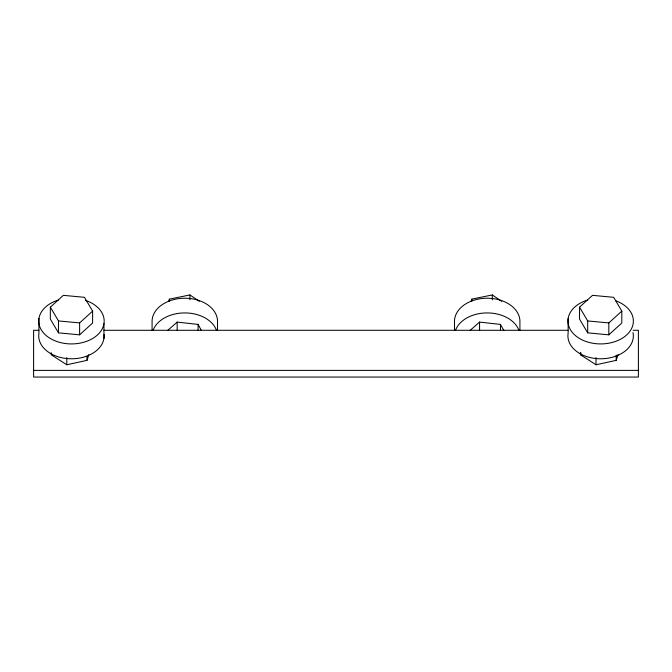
<?xml version="1.0" encoding="UTF-8"?>
<svg xmlns="http://www.w3.org/2000/svg" width="672" height="672" viewBox="0 0 672 672"><rect width="100%" height="100%" fill="white"/><g stroke="black" fill="none" stroke-linecap="round" stroke-linejoin="round"><path stroke-width="1.01" d="M38.951 318.444L38.917 333.304A32.718 22.882 0.1 0 0 70.61 358.772A32.718 22.882 0.1 0 0 104.084 334.513M50.35 307.154L50.324 319.066L58.472 332.85L79.607 334.832L92.593 323.022L92.618 311.111L84.47 297.318L63.336 295.344L50.35 307.154L58.489 320.939L58.472 332.85M51.215 352.691L51.206 354.749L66.805 364.778L86.999 360.36L88.838 354.581M66.805 364.778L66.814 357.563M79.607 334.832L79.632 322.913L92.618 311.111M86.999 360.36L87.007 356.236M103.942 338.503L103.967 323.644M568.151 318.444L568.117 333.304A32.718 22.882 0.1 0 0 601.238 358.781A32.718 22.882 0.1 0 0 632.982 332.531M579.55 307.154L579.524 319.066L587.672 332.85L608.807 334.832L621.793 323.022L621.818 311.111L613.67 297.318L592.536 295.344L579.55 307.154L587.689 320.939L587.672 332.85M618.038 354.581L616.199 360.36L596.005 364.778L580.406 354.749L580.415 352.691M596.005 364.778L596.014 357.563M608.807 334.832L608.832 322.913L621.818 311.111M616.199 360.36L616.207 355.202M580.406 354.749L581.02 352.825M168.756 301.073L169.436 299.124L189.916 294.941L199.307 301.325M471.156 301.073L471.836 299.124L492.316 294.941L501.707 301.325M167.798 330.322L177.173 322.098L198.089 324.408L201.424 330.515M470.198 330.322L479.573 322.098L500.489 324.408L503.824 330.515M38.85 330.288L33.6 330.288L33.6 377.059L638.4 377.059L638.4 330.288L633.15 330.288M103.95 330.288L568.05 330.288M33.6 370.381L638.4 370.381M587.689 320.939L608.832 322.913M58.489 320.939L79.632 322.913M519.918 330.179L519.918 321.359A32.718 23.134 0 0 0 487.2 298.225A32.718 23.134 0 0 0 454.482 321.359L454.482 330.179M500.489 324.408L500.489 330.523M492.316 294.941L492.316 299.846M479.573 322.098L479.573 330.254M471.836 299.124L471.836 301.081M217.518 330.179L217.518 321.359A32.718 23.134 0 0 0 184.8 298.225A32.718 23.134 0 0 0 152.082 321.359L152.082 330.179M198.089 324.408L198.089 330.523M189.916 294.941L189.916 299.846M177.173 322.098L177.173 330.254M169.436 299.124L169.436 301.081M615.535 300.686A32.718 22.882 0.1 0 1 625.657 335.832A32.718 22.882 0.1 0 1 574.426 334.69A32.718 22.882 0.1 0 1 587.58 300.056M455.599 330.07A32.718 23.134 0 0 1 487.2 312.925A32.718 23.134 0 0 1 518.801 330.07M153.199 330.07A32.718 23.134 0 0 1 184.8 312.925A32.718 23.134 0 0 1 216.401 330.07M85.369 300.35A32.718 22.882 0.1 0 1 96.911 335.446A32.718 22.882 0.1 0 1 45.444 334.891A32.718 22.882 0.1 0 1 58.38 300.056"/></g></svg>
